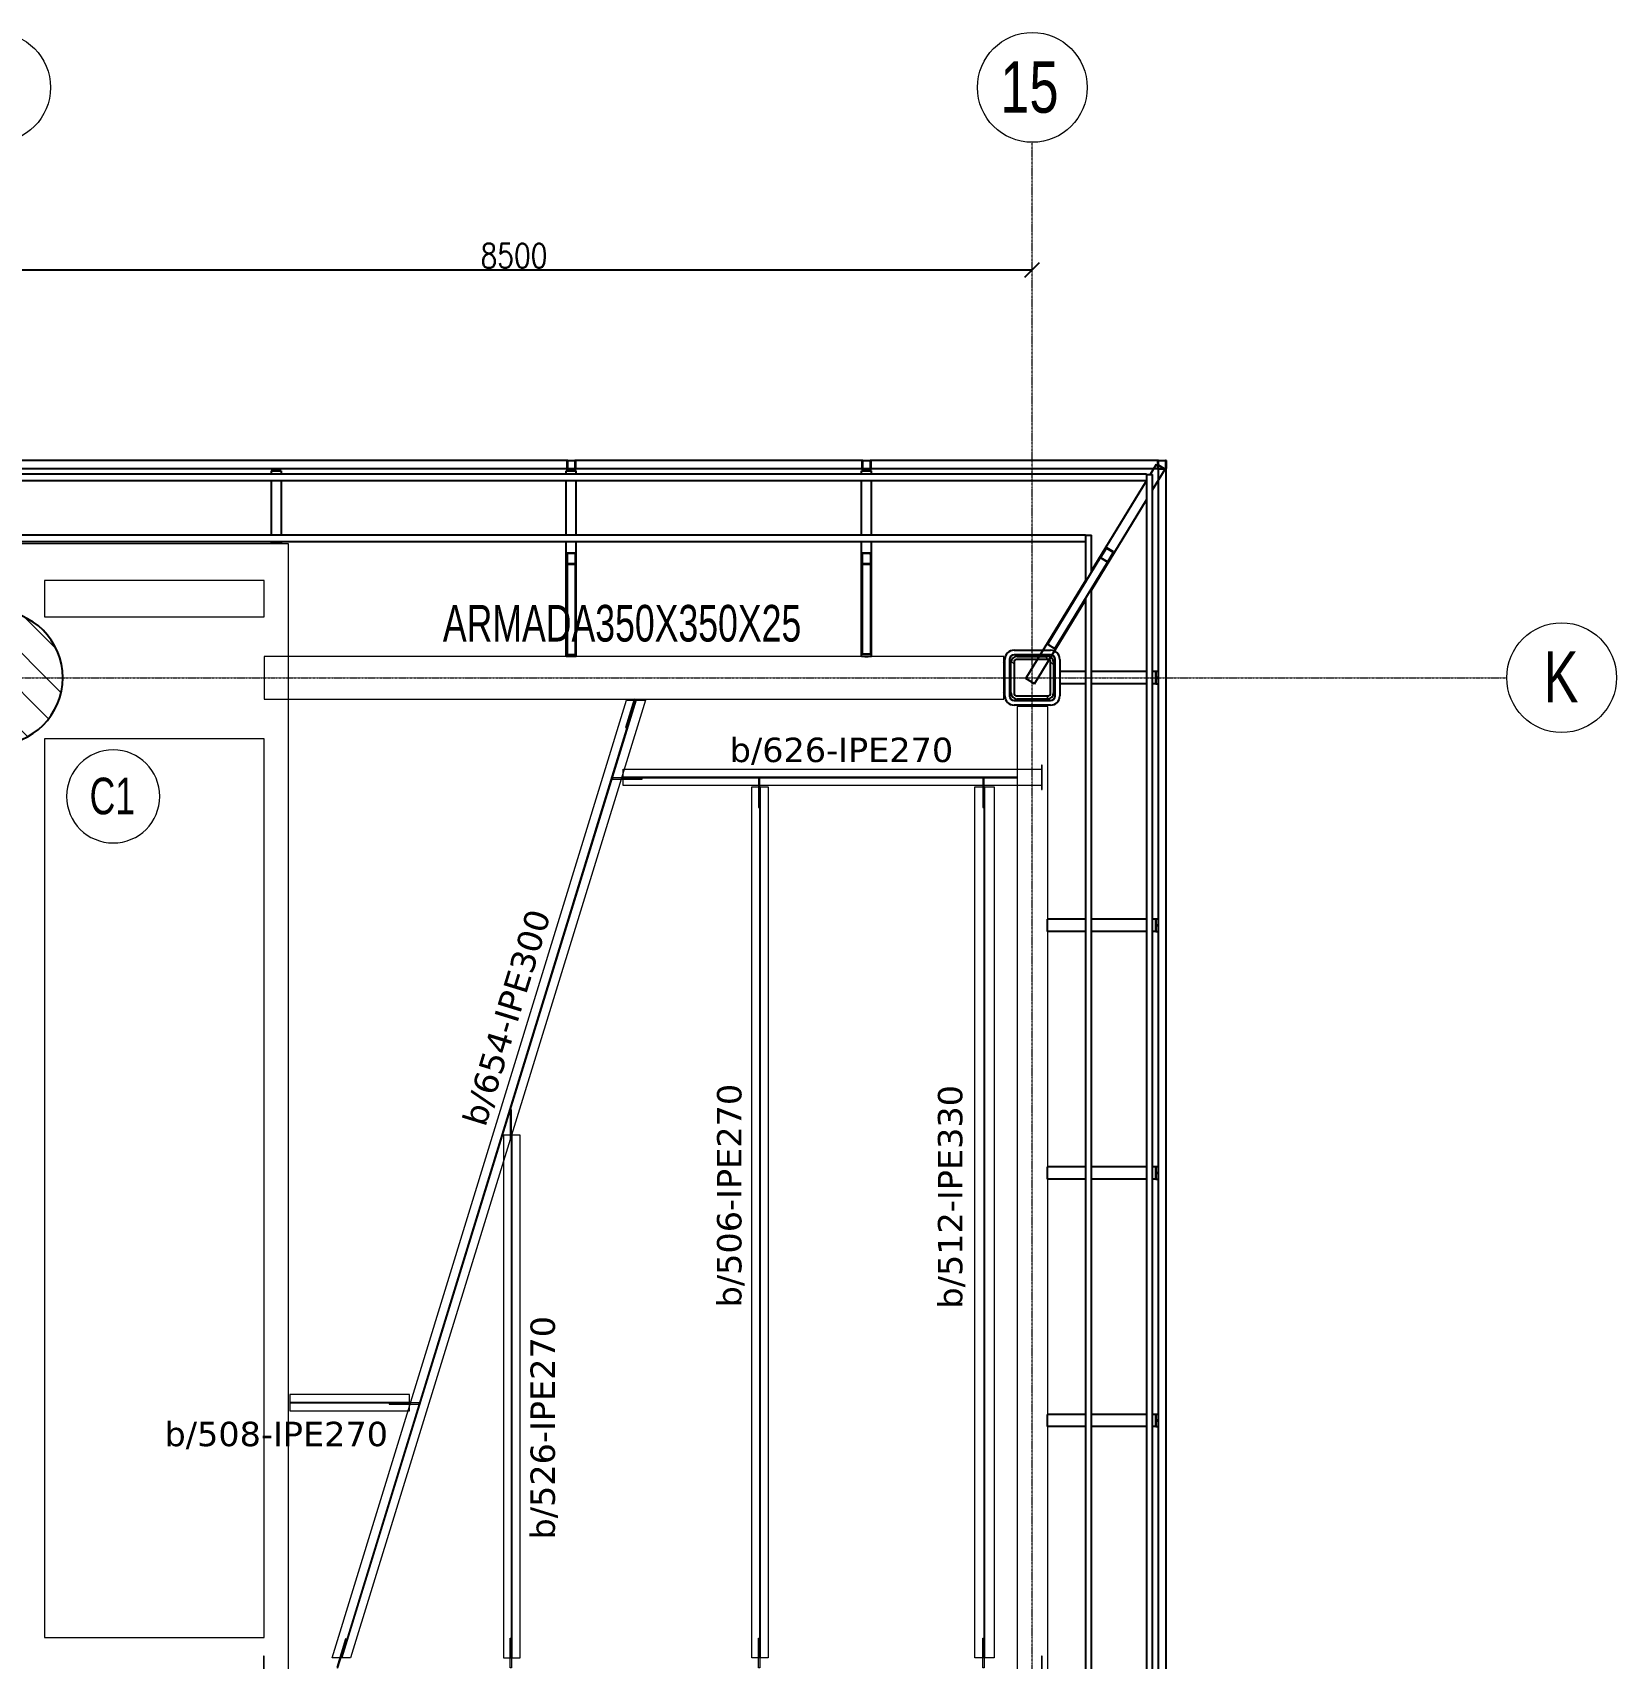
# Model space of a CAD drawing. Header units: millimetres. Extents: x -900 to 77706, y -21218 to 30789.
# Drawn here: x 64718 to 77706, y 17460 to 30789 of the extents above; entities that cross this region are included whole.
import ezdxf

# ---------------------------------------------------------------- set-up
doc = ezdxf.new("R2010")
doc.units = ezdxf.units.MM
doc.header["$LTSCALE"] = 0.9
doc.linetypes.add('Grid Line', pattern=[3.33375, 1.905, -0.47625, 0.47625, -0.47625])
for name, color, linetype, lineweight in [('0-3', 250, 'Continuous', 5), ('A_ALMA', 255, 'Continuous', 5), ('E_COLUMNAS', 1, 'Continuous', 18), ('E_COLUMNAS-1', 254, 'Continuous', 25), ('E_COLUMNAS-2', 1, 'Continuous', 9), ('E_COLUMNAS-3', 1, 'Continuous', 35), ('E_COLUMNAS-4', 1, 'Continuous', 25), ('E_EJES', 8, 'Continuous', 9), ('E_EJES-1', 8, 'Grid Line', 9), ('E_TEXTO', 3, 'Continuous', 9), ('E_VIGAS', 5, 'Continuous', 9), ('E_VIGAS-1', 5, 'Continuous', 25), ('E_VIGAS-2', 10, 'Continuous', 25), ('E_VIGAS-3', 5, 'Continuous', 25), ('P-PLATINA', 6, 'Continuous', 15), ('S-COLS-HDLN-1', 52, 'Continuous', 9), ('VIGAS_HCB', 253, 'Continuous', 15)]:
    doc.layers.add(name, color=color, linetype=linetype, lineweight=lineweight)
doc.layers.add('COTAS', color=8, linetype='Continuous')
doc.styles.add('Arial Narrow', font='', dxfattribs={"width": 0.85, "height": 0.3})
doc.styles.add('CNI_COTAS', font='romans.shx', dxfattribs={"width": 0.8})
doc.styles.add('Swis721 LtCn BT', font='swisscl.ttf', dxfattribs={"height": 0.42})
doc.styles.add('VERDANA', font='verdana.ttf')
doc.styles.get('Arial Narrow').set_extended_font_data('Arial Narrow')
doc.dimstyles.new('1.5', dxfattribs={"dimscale": 0, "dimtxt": 200, "dimasz": 120, "dimexe": 4, "dimexo": 4, "dimgap": 15, "dimtad": 1, "dimdec": 0, "dimzin": 4, "dimdsep": 46, "dimtxsty": 'CNI_COTAS', "dimblk": 'OBLIQUE', "dimcen": -0.09, "dimclrd": 256, "dimclrt": 3, "dimadec": 0, "dimazin": 0, "dimtfac": 1, "dimtdec": 0, "dimtmove": 2, "dimatfit": 0, "dimldrblk": 'OBLIQUE', "dimfxl": 0.05, "dimtolj": 1, "dimtzin": 0, "dimarcsym": 0})
pattern_1 = [(45, (0, 0), (-0.3768879, 0.3768879), []), (45, (0, 0.571), (-0.3768879, 0.3768879), [])]

# ---------------------------------------------------------------- blocks, each defined once
blk = doc.blocks.new('EST_SFM_VIGA-METALICA-SECCION-C - EST_SFM_VIGA-METALICA-UPN160-1604346-PLANTA DE PISO 12 N_E_ _48_55m')
at = {"layer": 'E_VIGAS-1'}
for p, q in [((30.11, 0.018), (-30.277, 0.018)), ((32.53, 0.018), (30.168, 0.018)), ((34.953, 0.018), (32.588, 0.018)), ((35.017, 0.018), (35.012, 0.018)), ((35.017, 0.018), (35.017, -0.047)), ((-30.272, -0.047), (30.104, -0.047)), ((30.105, -0.047), (30.172, -0.047)), ((30.173, -0.047), (32.524, -0.047)), ((32.525, -0.047), (32.592, -0.047)), ((32.593, -0.047), (34.947, -0.047)), ((34.949, -0.047), (35.015, -0.047))]:
    blk.add_line(p, q, dxfattribs=at)
blk = doc.blocks.new('EST_SFM_VIGA-METALICA-SECCION-C - EST_SFM_VIGA-METALICA-UPN100-1529792-PLANTA DE PISO 12 N_E_ _48_55m')
at = {"layer": 'E_VIGAS-2'}
for p, q in [((-13.568, -0.018), (-13.568, 0.032)), ((-13.263, 0.032), (-13.567, 0.032)), ((13.831, 0.032), (-13.129, 0.032)), ((-13.568, -0.018), (-13.181, -0.018)), ((-13.047, -0.018), (13.749, -0.018))]:
    blk.add_line(p, q, dxfattribs=at)
blk = doc.blocks.new('EST_SFM_VIGA-METALICA-SECCION-C - EST_SFM_VIGA-METALICA-UPN100-1530878-PLANTA DE PISO 12 N_E_ _48_55m')
at = {"layer": 'E_VIGAS-2'}
for p, q in [((-14.294, -0.032), (-14.294, 0.018)), ((14.54, 0.018), (-14.294, 0.018)), ((-14.294, -0.032), (-14.244, -0.032)), ((-14.243, -0.032), (14.54, -0.032))]:
    blk.add_line(p, q, dxfattribs=at)
blk = doc.blocks.new('EST_SFM_VIGA-METALICA-SECCION-C - EST_SFM_VIGA-METALICA-UPN160-1529890-PLANTA DE PISO 12 N_E_ _48_55m')
at = {"layer": 'E_VIGAS-1'}
for p, q in [((14.442, 0.018), (-14.49, 0.018)), ((-14.49, -0.047), (-14.49, 0.016)), ((-14.49, -0.047), (-14.487, -0.047)), ((-14.485, -0.047), (14.437, -0.047))]:
    blk.add_line(p, q, dxfattribs=at)
blk = doc.blocks.new('EST_SFM_VIGA-METALICA-SECCION-C - EST_SFM_VIGA-METALICA-UPN100-1526554-PLANTA DE PISO 12 N_E_ _48_55m')
at = {"layer": 'E_VIGAS-2'}
for p, q in [((34.942, 0.018), (-34.929, 0.018)), ((34.942, 0.018), (34.942, -0.032)), ((-34.929, -0.032), (34.942, -0.032))]:
    blk.add_line(p, q, dxfattribs=at)
blk = doc.blocks.new('EST_SFM_VIGA-METALICA-SECCION-C - EST_SFM_VIGA-METALICA-UPN100-1526616-PLANTA DE PISO 12 N_E_ _48_55m')
at = {"layer": 'E_VIGAS-2'}
for p, q in [((34.044, 0.032), (-34.827, 0.032)), ((34.044, 0.032), (34.044, -0.018)), ((-34.827, -0.018), (34.044, -0.018))]:
    blk.add_line(p, q, dxfattribs=at)
blk = doc.blocks.new('EST_SCM_COLUMNA-METALICA-SECCION-CUADRADA - EST_SCM_COLUMNA-TUBULAR-CUADRADA_PTEØ_70x70 e_3mm-V28-PLANTA DE PISO 12 N_E_ _48_55m')
at = {"layer": 'E_COLUMNAS-1'}
for p, q in [((-0.035, -0.029), (-0.035, 0.029)), ((-0.032, 0.029), (-0.032, -0.029)), ((-0.029, 0.035), (0.029, 0.035)), ((0.029, 0.032), (-0.029, 0.032)), ((0.032, -0.029), (0.032, 0.029)), ((0.035, 0.029), (0.035, -0.029)), ((-0.029, -0.032), (0.029, -0.032)), ((0.029, -0.035), (-0.029, -0.035))]:
    blk.add_line(p, q, dxfattribs=at)
for centre, radius, start, end in [((-0.029, 0.029), 0.006, 90, 180), ((-0.029, 0.029), 0.003, 90, 180), ((0.029, 0.029), 0.006, 0, 90), ((0.029, 0.029), 0.003, 0, 90), ((-0.029, -0.029), 0.006, 180, 270), ((-0.029, -0.029), 0.003, 180, 270), ((0.029, -0.029), 0.006, 270, 0), ((0.029, -0.029), 0.003, 270, 360)]:
    blk.add_arc(centre, radius, start, end, dxfattribs=at)
blk = doc.blocks.new('EST_SCM_COLUMNA-METALICA-SECCION-CUADRADA - EST_SCM_COLUMNA-TUBULAR-CUADRADA_PTEØ_70x70 e_3mm-V34-PLANTA DE PISO 12 N_E_ _48_55m')
at = {"layer": 'E_COLUMNAS-2'}
h = blk.add_hatch(dxfattribs=at)
h.set_pattern_fill('FP_4', color=256, style=0, pattern_type=2)
h.set_pattern_definition([(315, (-7.522, 167.908), (0.15909903, 0.15909903), [])])
h.paths.add_polyline_path([(-0.029, 0.035), (-0.033, 0.033), (-0.035, 0.029), (-0.031, 0.031)])
h.paths.add_polyline_path([(0.029, 0.035), (-0.029, 0.035), (-0.029, 0.032), (0.029, 0.032)])
h.paths.add_polyline_path([(0.029, 0.035), (0.031, 0.031), (0.035, 0.029), (0.033, 0.033)])
h.paths.add_polyline_path([(-0.035, -0.029), (-0.033, -0.033), (-0.029, -0.035), (-0.031, -0.031)])
h.paths.add_polyline_path([(-0.035, 0.029), (-0.035, -0.029), (-0.032, -0.029), (-0.032, 0.029)])
h.paths.add_polyline_path([(0.035, -0.029), (0.031, -0.031), (0.029, -0.035), (0.033, -0.033)])
h.paths.add_polyline_path([(0.032, 0.029), (0.032, -0.029), (0.035, -0.029), (0.035, 0.029)])
h.paths.add_polyline_path([(0.029, -0.032), (-0.029, -0.032), (-0.029, -0.035), (0.029, -0.035)])
at = {"layer": 'E_COLUMNAS-1'}
for p, q in [((-0.035, -0.029), (-0.035, 0.029)), ((-0.032, 0.029), (-0.032, -0.029)), ((-0.029, 0.035), (0.029, 0.035)), ((0.029, 0.032), (-0.029, 0.032)), ((0.032, -0.029), (0.032, 0.029)), ((0.035, 0.029), (0.035, -0.029)), ((-0.029, -0.032), (0.029, -0.032)), ((0.029, -0.035), (-0.029, -0.035))]:
    blk.add_line(p, q, dxfattribs=at)
for centre, radius, start, end in [((-0.029, 0.029), 0.006, 90, 180), ((-0.029, 0.029), 0.006, 90, 170), ((-0.029, 0.029), 0.003, 90, 180), ((-0.029, 0.029), 0.003, 90, 150), ((0.029, 0.029), 0.006, 0, 90), ((0.029, 0.029), 0.006, 10, 90), ((0.029, 0.029), 0.003, 0, 90), ((0.029, 0.029), 0.003, 30, 90), ((-0.029, -0.029), 0.006, 180, 270), ((-0.029, -0.029), 0.003, 180, 270), ((0.029, -0.029), 0.006, 270, 0), ((0.029, -0.029), 0.003, 270, 360)]:
    blk.add_arc(centre, radius, start, end, dxfattribs=at)
blk = doc.blocks.new('EST_SCM_COLUMNA-METALICA-SECCION-CUADRADA - EST_SCM_COLUMNA-TUBULAR-CUADRADA_PTEØ_70x70 e_3mm-V35-PLANTA DE PISO 12 N_E_ _48_55m')
at = {"layer": 'E_COLUMNAS-1'}
for p, q in [((-0.035, -0.029), (-0.035, 0.029)), ((-0.032, 0.029), (-0.032, -0.029)), ((-0.029, 0.035), (0.029, 0.035)), ((0.029, 0.032), (-0.029, 0.032)), ((0.032, -0.029), (0.032, 0.029)), ((0.035, 0.029), (0.035, -0.029)), ((-0.029, -0.032), (0.029, -0.032)), ((0.029, -0.035), (-0.029, -0.035))]:
    blk.add_line(p, q, dxfattribs=at)
for centre, radius, start, end in [((-0.029, 0.029), 0.006, 90, 180), ((-0.029, 0.029), 0.006, 90, 170), ((-0.029, 0.029), 0.003, 90, 180), ((-0.029, 0.029), 0.003, 90, 150), ((0.029, 0.029), 0.006, 0, 90), ((0.029, 0.029), 0.006, 10, 90), ((0.029, 0.029), 0.003, 0, 90), ((0.029, 0.029), 0.003, 30, 90), ((-0.029, -0.029), 0.006, 180, 270), ((-0.029, -0.029), 0.003, 180, 270), ((0.029, -0.029), 0.006, 270, 0), ((0.029, -0.029), 0.003, 270, 360)]:
    blk.add_arc(centre, radius, start, end, dxfattribs=at)
blk = doc.blocks.new('DCTIB_CNI_EST_MOD-1A-FAC_0001_rvt-2-PLANTA DE PISO 12 N_E_ _48_55m')
at = {"layer": 'E_VIGAS'}
h = blk.add_hatch(dxfattribs=at)
h.set_pattern_fill('FP_2', color=256, style=0, pattern_type=2)
h.set_pattern_definition(pattern_1)
h.paths.add_polyline_path([(-9.974, 167.094), (-9.91, 167.094), (-9.91, 167.096), (-9.974, 167.096)])
h.paths.add_polyline_path([(-9.977, 167.098), (-9.976, 167.098), (-9.977, 167.18)])
h.paths.add_polyline_path([(-9.909, 167.098), (-9.907, 167.098), (-9.909, 167.18)])
h.paths.add_polyline_path([(-9.974, 167.182), (-9.91, 167.182), (-9.91, 167.184), (-9.974, 167.184)])
h = blk.add_hatch(dxfattribs=at)
h.set_pattern_fill('FP_2', color=256, style=0, pattern_type=2)
h.set_pattern_definition(pattern_1)
h.paths.add_polyline_path([(-5.547, 167.111), (-5.545, 167.113), (-5.6, 167.146), (-5.601, 167.145)])
h.paths.add_polyline_path([(-5.498, 167.191), (-5.497, 167.193), (-5.552, 167.226), (-5.553, 167.224), (-5.499, 167.191)])
at = {"layer": 'E_COLUMNAS-1'}
for centre, radius, start, end in [((-9.971, 167.879), 0.006, 190, 270), ((-9.971, 167.879), 0.006, 190, 270), ((-9.971, 167.879), 0.003, 210, 270), ((-9.971, 167.879), 0.003, 210, 270), ((-9.913, 167.879), 0.006, 270, 350), ((-9.913, 167.879), 0.006, 270, 350), ((-9.913, 167.879), 0.003, 270, 330), ((-9.913, 167.879), 0.003, 270, 330), ((-7.551, 167.879), 0.006, 190, 270), ((-7.551, 167.879), 0.006, 190, 270), ((-7.551, 167.879), 0.003, 210, 270), ((-7.551, 167.879), 0.003, 210, 270), ((-7.493, 167.879), 0.006, 270, 350), ((-7.493, 167.879), 0.006, 270, 350), ((-7.493, 167.879), 0.003, 270, 330), ((-7.493, 167.879), 0.003, 270, 330)]:
    blk.add_arc(centre, radius, start, end, dxfattribs=at)
at = {"layer": 'E_VIGAS-1'}
for p, q in [((-12.403, 167.858), (-12.403, 167.859)), ((-12.403, 167.859), (-12.375, 167.859)), ((-12.403, 167.858), (-12.321, 167.858)), ((-12.321, 167.858), (-12.403, 167.858)), ((-12.403, 167.858), (-12.403, 167.83)), ((-12.364, 167.864), (-12.364, 167.878)), ((-12.364, 167.859), (-12.364, 167.864)), ((-12.359, 167.878), (-12.359, 167.864)), ((-12.359, 167.864), (-12.359, 167.859)), ((-12.349, 167.859), (-12.321, 167.859)), ((-12.321, 167.859), (-12.321, 167.858)), ((-12.321, 167.858), (-12.321, 167.83)), ((-9.983, 167.859), (-9.955, 167.859)), ((-9.983, 167.858), (-9.983, 167.859)), ((-9.983, 167.858), (-9.901, 167.858)), ((-9.901, 167.858), (-9.983, 167.858)), ((-9.983, 167.83), (-9.983, 167.858)), ((-9.945, 167.876), (-9.945, 167.878)), ((-9.945, 167.864), (-9.945, 167.873)), ((-9.945, 167.859), (-9.945, 167.864)), ((-9.94, 167.878), (-9.94, 167.876)), ((-9.94, 167.873), (-9.94, 167.864)), ((-9.94, 167.864), (-9.94, 167.859)), ((-9.929, 167.859), (-9.901, 167.859)), ((-9.901, 167.859), (-9.901, 167.858)), ((-9.901, 167.83), (-9.901, 167.858)), ((-7.535, 167.859), (-7.563, 167.859)), ((-7.563, 167.859), (-7.535, 167.859)), ((-7.563, 167.858), (-7.563, 167.859)), ((-7.563, 167.858), (-7.481, 167.858)), ((-7.481, 167.858), (-7.563, 167.858)), ((-7.563, 167.83), (-7.563, 167.858)), ((-7.525, 167.876), (-7.525, 167.878)), ((-7.525, 167.864), (-7.525, 167.873)), ((-7.525, 167.859), (-7.525, 167.864)), ((-7.52, 167.878), (-7.52, 167.876)), ((-7.52, 167.873), (-7.52, 167.864)), ((-7.52, 167.864), (-7.52, 167.859)), ((-7.509, 167.859), (-7.481, 167.859)), ((-7.481, 167.859), (-7.509, 167.859)), ((-7.481, 167.859), (-7.481, 167.858)), ((-7.481, 167.83), (-7.481, 167.858)), ((-5.194, 167.83), (-5.143, 167.914)), ((-5.177, 167.701), (-5.073, 167.871)), ((-5.143, 167.914), (-5.134, 167.908)), ((-5.131, 167.906), (-5.081, 167.876)), ((-5.076, 167.873), (-5.073, 167.871)), ((-12.403, 167.778), (-12.403, 167.33)), ((-12.321, 167.778), (-12.321, 167.33)), ((-9.983, 167.33), (-9.983, 167.778)), ((-9.901, 167.33), (-9.901, 167.778)), ((-7.563, 167.33), (-7.563, 167.778)), ((-7.481, 167.33), (-7.481, 167.778)), ((-5.677, 167.038), (-5.227, 167.777)), ((-5.677, 166.88), (-5.227, 167.619)), ((-12.403, 167.28), (-12.403, 167.263)), ((-12.321, 167.28), (-12.321, 167.263)), ((-9.983, 166.337), (-9.983, 167.28)), ((-9.901, 166.337), (-9.901, 167.28)), ((-7.563, 166.337), (-7.563, 167.28)), ((-7.481, 166.337), (-7.481, 167.28)), ((-12.321, 167.263), (-12.403, 167.263)), ((-9.977, 167.18), (-9.977, 167.098)), ((-9.976, 167.18), (-9.976, 167.172)), ((-9.976, 167.098), (-9.976, 167.18)), ((-9.91, 167.184), (-9.974, 167.184)), ((-9.974, 167.182), (-9.91, 167.182)), ((-9.909, 167.172), (-9.909, 167.18)), ((-9.909, 167.18), (-9.909, 167.098)), ((-9.907, 167.098), (-9.907, 167.18)), ((-7.557, 167.18), (-7.557, 167.098)), ((-7.556, 167.18), (-7.556, 167.172)), ((-7.556, 167.098), (-7.556, 167.18)), ((-7.49, 167.184), (-7.554, 167.184)), ((-7.554, 167.182), (-7.49, 167.182)), ((-7.489, 167.172), (-7.489, 167.18)), ((-7.489, 167.18), (-7.489, 167.098)), ((-7.487, 167.098), (-7.487, 167.18)), ((-5.602, 167.15), (-6.034, 166.44)), ((-5.556, 167.224), (-5.602, 167.15)), ((-5.6, 167.149), (-5.602, 167.146)), ((-5.601, 167.145), (-5.547, 167.111)), ((-5.6, 167.149), (-5.555, 167.223)), ((-5.545, 167.113), (-5.6, 167.146)), ((-5.555, 167.223), (-5.56, 167.216)), ((-5.553, 167.224), (-5.498, 167.191)), ((-5.497, 167.193), (-5.552, 167.226)), ((-5.498, 167.188), (-5.543, 167.114)), ((-5.542, 167.113), (-5.497, 167.188)), ((-5.502, 167.181), (-5.498, 167.188)), ((-9.977, 167.098), (-9.977, 166.357)), ((-9.976, 167.098), (-9.976, 167.094)), ((-9.91, 167.096), (-9.974, 167.096)), ((-9.974, 167.094), (-9.91, 167.094)), ((-9.909, 167.094), (-9.909, 167.098)), ((-9.907, 166.357), (-9.907, 167.098)), ((-7.557, 167.098), (-7.557, 166.361)), ((-7.556, 167.098), (-7.556, 167.094)), ((-7.49, 167.096), (-7.554, 167.096)), ((-7.554, 167.094), (-7.49, 167.094)), ((-7.489, 167.094), (-7.489, 167.098)), ((-7.487, 166.361), (-7.487, 167.098)), ((-5.974, 166.404), (-5.542, 167.113)), ((-5.545, 167.111), (-5.543, 167.114)), ((-6.215, 166.155), (-5.727, 166.956)), ((-6.145, 166.112), (-5.727, 166.798)), ((-9.974, 166.353), (-9.91, 166.353)), ((-7.554, 166.357), (-7.49, 166.357)), ((-6.033, 166.435), (-5.979, 166.402)), ((-9.901, 166.337), (-9.983, 166.337)), ((-7.481, 166.337), (-7.563, 166.337)), ((-7.535, 166.337), (-7.563, 166.337)), ((-7.525, 166.337), (-7.519, 166.337)), ((-7.525, 166.337), (-7.525, 166.337)), ((-7.52, 166.337), (-7.52, 166.337)), ((-7.481, 166.337), (-7.509, 166.337)), ((-5.934, 166.112), (-5.934, 166.212)), ((-5.727, 166.212), (-5.934, 166.212)), ((-5.227, 166.212), (-5.677, 166.212)), ((-5.149, 166.212), (-5.177, 166.212)), ((-5.149, 166.212), (-5.149, 166.112)), ((-5.149, 166.112), (-5.149, 166.212)), ((-5.149, 166.212), (-5.148, 166.212)), ((-5.148, 166.212), (-5.148, 166.175)), ((-5.129, 166.212), (-5.148, 166.212)), ((-6.145, 166.112), (-6.215, 166.155)), ((-5.727, 166.112), (-5.934, 166.112)), ((-5.227, 166.112), (-5.677, 166.112)), ((-5.149, 166.112), (-5.177, 166.112)), ((-5.148, 166.112), (-5.149, 166.112)), ((-5.148, 166.165), (-5.143, 166.165)), ((-5.143, 166.165), (-5.148, 166.165)), ((-5.148, 166.165), (-5.143, 166.165)), ((-5.143, 166.16), (-5.148, 166.16)), ((-5.143, 166.16), (-5.148, 166.16)), ((-5.148, 166.16), (-5.143, 166.16)), ((-5.148, 166.15), (-5.148, 166.112)), ((-5.148, 166.112), (-5.129, 166.112)), ((-5.143, 166.165), (-5.129, 166.165)), ((-5.129, 166.16), (-5.143, 166.16)), ((-6.037, 164.082), (-6.037, 164.182)), ((-5.727, 164.182), (-6.037, 164.182)), ((-5.727, 164.082), (-6.037, 164.082)), ((-5.227, 164.182), (-5.677, 164.182)), ((-5.227, 164.082), (-5.677, 164.082)), ((-5.149, 164.182), (-5.177, 164.182)), ((-5.149, 164.082), (-5.177, 164.082)), ((-5.149, 164.182), (-5.149, 164.082)), ((-5.149, 164.082), (-5.149, 164.182)), ((-5.149, 164.182), (-5.148, 164.182)), ((-5.148, 164.082), (-5.149, 164.082)), ((-5.148, 164.182), (-5.148, 164.145)), ((-5.129, 164.182), (-5.148, 164.182)), ((-5.148, 164.135), (-5.143, 164.135)), ((-5.143, 164.135), (-5.148, 164.135)), ((-5.148, 164.135), (-5.143, 164.135)), ((-5.143, 164.13), (-5.148, 164.13)), ((-5.143, 164.13), (-5.148, 164.13)), ((-5.148, 164.13), (-5.143, 164.13)), ((-5.148, 164.12), (-5.148, 164.082)), ((-5.148, 164.082), (-5.129, 164.082)), ((-5.143, 164.135), (-5.129, 164.135)), ((-5.129, 164.13), (-5.143, 164.13)), ((-6.037, 162.052), (-6.037, 162.152)), ((-5.727, 162.152), (-6.037, 162.152)), ((-5.227, 162.152), (-5.677, 162.152)), ((-5.149, 162.152), (-5.177, 162.152)), ((-5.149, 162.152), (-5.149, 162.052)), ((-5.149, 162.052), (-5.149, 162.152)), ((-5.149, 162.152), (-5.148, 162.152)), ((-5.148, 162.152), (-5.148, 162.115)), ((-5.129, 162.152), (-5.148, 162.152)), ((-5.148, 162.105), (-5.143, 162.105)), ((-5.143, 162.105), (-5.148, 162.105)), ((-5.148, 162.105), (-5.143, 162.105)), ((-5.143, 162.1), (-5.148, 162.1)), ((-5.143, 162.1), (-5.148, 162.1)), ((-5.148, 162.1), (-5.143, 162.1)), ((-5.148, 162.09), (-5.148, 162.052)), ((-5.143, 162.105), (-5.129, 162.105)), ((-5.129, 162.1), (-5.143, 162.1)), ((-5.727, 162.052), (-6.037, 162.052)), ((-5.227, 162.052), (-5.677, 162.052)), ((-5.149, 162.052), (-5.177, 162.052)), ((-5.148, 162.052), (-5.149, 162.052)), ((-5.148, 162.052), (-5.129, 162.052)), ((-6.037, 160.023), (-6.037, 160.123)), ((-5.727, 160.123), (-6.037, 160.123)), ((-5.227, 160.123), (-5.677, 160.123)), ((-5.149, 160.123), (-5.177, 160.123)), ((-5.149, 160.123), (-5.149, 160.023)), ((-5.149, 160.023), (-5.149, 160.123)), ((-5.149, 160.123), (-5.148, 160.123)), ((-5.148, 160.123), (-5.148, 160.085)), ((-5.129, 160.123), (-5.148, 160.123)), ((-5.727, 160.023), (-6.037, 160.023)), ((-5.227, 160.023), (-5.677, 160.023)), ((-5.149, 160.023), (-5.177, 160.023)), ((-5.148, 160.023), (-5.149, 160.023)), ((-5.148, 160.075), (-5.143, 160.075)), ((-5.143, 160.075), (-5.148, 160.075)), ((-5.148, 160.075), (-5.143, 160.075)), ((-5.143, 160.07), (-5.148, 160.07)), ((-5.143, 160.07), (-5.148, 160.07)), ((-5.148, 160.07), (-5.143, 160.07)), ((-5.148, 160.06), (-5.148, 160.023)), ((-5.148, 160.023), (-5.129, 160.023)), ((-5.143, 160.075), (-5.129, 160.075)), ((-5.129, 160.07), (-5.143, 160.07))]:
    blk.add_line(p, q, dxfattribs=at)
at = {"layer": 'E_VIGAS-1', "flags": 128}
for points in [[(-9.974, 167.184), (-9.975, 167.184), (-9.975, 167.184), (-9.976, 167.183), (-9.976, 167.183), (-9.977, 167.182), (-9.977, 167.181), (-9.977, 167.18)], [(-9.976, 167.18), (-9.976, 167.181), (-9.975, 167.181), (-9.975, 167.182), (-9.975, 167.182), (-9.975, 167.182), (-9.974, 167.182), (-9.974, 167.182)], [(-9.907, 167.18), (-9.907, 167.181), (-9.907, 167.182), (-9.908, 167.183), (-9.908, 167.183), (-9.909, 167.184), (-9.909, 167.184), (-9.91, 167.184)], [(-9.91, 167.182), (-9.91, 167.182), (-9.909, 167.182), (-9.909, 167.182), (-9.909, 167.182), (-9.909, 167.181), (-9.909, 167.181), (-9.909, 167.18)], [(-7.554, 167.184), (-7.555, 167.184), (-7.555, 167.184), (-7.556, 167.183), (-7.556, 167.183), (-7.557, 167.182), (-7.557, 167.181), (-7.557, 167.18)], [(-7.556, 167.18), (-7.556, 167.181), (-7.555, 167.181), (-7.555, 167.182), (-7.555, 167.182), (-7.555, 167.182), (-7.554, 167.182), (-7.554, 167.182)], [(-7.487, 167.18), (-7.487, 167.181), (-7.487, 167.182), (-7.488, 167.183), (-7.488, 167.183), (-7.489, 167.184), (-7.489, 167.184), (-7.49, 167.184)], [(-7.49, 167.182), (-7.49, 167.182), (-7.489, 167.182), (-7.489, 167.182), (-7.489, 167.182), (-7.489, 167.181), (-7.489, 167.181), (-7.489, 167.18)], [(-5.602, 167.15), (-5.602, 167.149), (-5.602, 167.148), (-5.602, 167.147), (-5.602, 167.146), (-5.602, 167.146), (-5.602, 167.145), (-5.601, 167.145)], [(-5.6, 167.146), (-5.6, 167.147), (-5.601, 167.147), (-5.601, 167.147), (-5.601, 167.148), (-5.601, 167.148), (-5.601, 167.149), (-5.6, 167.149)], [(-5.552, 167.226), (-5.552, 167.226), (-5.553, 167.226), (-5.554, 167.226), (-5.555, 167.226), (-5.555, 167.225), (-5.556, 167.225), (-5.556, 167.224)], [(-5.555, 167.223), (-5.555, 167.224), (-5.555, 167.224), (-5.554, 167.224), (-5.554, 167.224), (-5.554, 167.224), (-5.553, 167.224), (-5.553, 167.224), (-5.553, 167.224)], [(-5.498, 167.191), (-5.498, 167.191), (-5.498, 167.19), (-5.498, 167.19), (-5.498, 167.19), (-5.498, 167.189), (-5.498, 167.189), (-5.498, 167.188)], [(-5.497, 167.188), (-5.496, 167.188), (-5.496, 167.189), (-5.496, 167.19), (-5.496, 167.191), (-5.496, 167.192), (-5.497, 167.192), (-5.497, 167.193)], [(-9.977, 167.098), (-9.977, 167.097), (-9.977, 167.096), (-9.976, 167.095), (-9.976, 167.095), (-9.975, 167.094), (-9.975, 167.094), (-9.974, 167.094)], [(-9.974, 167.096), (-9.974, 167.096), (-9.975, 167.096), (-9.975, 167.096), (-9.975, 167.096), (-9.975, 167.097), (-9.976, 167.097), (-9.976, 167.098)], [(-9.91, 167.094), (-9.909, 167.094), (-9.909, 167.094), (-9.908, 167.095), (-9.908, 167.095), (-9.907, 167.096), (-9.907, 167.097), (-9.907, 167.098)], [(-9.909, 167.098), (-9.909, 167.097), (-9.909, 167.097), (-9.909, 167.096), (-9.909, 167.096), (-9.909, 167.096), (-9.91, 167.096), (-9.91, 167.096)], [(-7.557, 167.098), (-7.557, 167.097), (-7.557, 167.096), (-7.556, 167.095), (-7.556, 167.095), (-7.555, 167.094), (-7.555, 167.094), (-7.554, 167.094)], [(-7.554, 167.096), (-7.554, 167.096), (-7.555, 167.096), (-7.555, 167.096), (-7.555, 167.096), (-7.555, 167.097), (-7.556, 167.097), (-7.556, 167.098)], [(-7.49, 167.094), (-7.489, 167.094), (-7.489, 167.094), (-7.488, 167.095), (-7.488, 167.095), (-7.487, 167.096), (-7.487, 167.097), (-7.487, 167.098)], [(-7.489, 167.098), (-7.489, 167.097), (-7.489, 167.097), (-7.489, 167.096), (-7.489, 167.096), (-7.489, 167.096), (-7.49, 167.096), (-7.49, 167.096)], [(-5.547, 167.111), (-5.546, 167.111), (-5.545, 167.111), (-5.544, 167.111), (-5.544, 167.112), (-5.543, 167.112), (-5.542, 167.113), (-5.542, 167.113)], [(-5.543, 167.114), (-5.543, 167.114), (-5.544, 167.113), (-5.544, 167.113), (-5.544, 167.113), (-5.545, 167.113), (-5.545, 167.113), (-5.545, 167.113)], [(-9.977, 166.357), (-9.977, 166.356), (-9.977, 166.355), (-9.976, 166.355), (-9.976, 166.354), (-9.975, 166.354), (-9.975, 166.353), (-9.974, 166.353)], [(-9.91, 166.353), (-9.909, 166.353), (-9.909, 166.354), (-9.908, 166.354), (-9.908, 166.355), (-9.907, 166.355), (-9.907, 166.356), (-9.907, 166.357)], [(-7.557, 166.361), (-7.557, 166.36), (-7.557, 166.359), (-7.556, 166.359), (-7.556, 166.358), (-7.555, 166.358), (-7.555, 166.357), (-7.554, 166.357)], [(-7.49, 166.357), (-7.489, 166.357), (-7.489, 166.358), (-7.488, 166.358), (-7.488, 166.359), (-7.487, 166.359), (-7.487, 166.36), (-7.487, 166.361)], [(-6.034, 166.44), (-6.034, 166.44), (-6.034, 166.439), (-6.034, 166.438), (-6.034, 166.437), (-6.034, 166.436), (-6.034, 166.436), (-6.033, 166.435)], [(-5.979, 166.402), (-5.978, 166.402), (-5.977, 166.402), (-5.977, 166.402), (-5.976, 166.402), (-5.975, 166.403), (-5.974, 166.403), (-5.974, 166.404)]]:
    blk.add_lwpolyline(points, dxfattribs=at)
at = {"layer": 'E_VIGAS-1'}
for centre, start_param, end_param in [((-7.535, 166.337), 4.712389, 6.283185), ((-7.535, 166.337), 0.785398, 1.308997), ((-7.535, 166.337), 0, 0.523599), ((-7.509, 166.337), 3.141593, 4.712389), ((-7.509, 166.337), 2.617994, 3.141593), ((-7.509, 166.337), 1.832596, 2.356194)]:
    blk.add_ellipse(centre, major_axis=(0.0107, 0), ratio=0.003149, start_param=start_param, end_param=end_param, dxfattribs=at)
for points, knots in [([(-12.375, 167.859), (-12.374, 167.859), (-12.373, 167.859), (-12.37, 167.859), (-12.368, 167.86), (-12.366, 167.86), (-12.365, 167.862), (-12.364, 167.863), (-12.364, 167.864)], [0, 0, 0, 0, 0.142857, 0.285714, 0.428571, 0.571429, 0.785714, 1, 1, 1, 1]), ([(-12.364, 167.864), (-12.364, 167.863), (-12.365, 167.862), (-12.366, 167.86), (-12.368, 167.86), (-12.369, 167.859), (-12.37, 167.859), (-12.372, 167.859), (-12.374, 167.859), (-12.375, 167.859)], [0, 0, 0, 0, 0.285714, 0.428571, 0.571429, 0.678571, 0.732143, 0.785714, 1, 1, 1, 1]), ([(-12.349, 167.859), (-12.35, 167.859), (-12.351, 167.859), (-12.354, 167.859), (-12.356, 167.86), (-12.358, 167.86), (-12.359, 167.862), (-12.359, 167.863), (-12.359, 167.864)], [0, 0, 0, 0, 0.142857, 0.285714, 0.428571, 0.571429, 0.785714, 1, 1, 1, 1]), ([(-12.359, 167.864), (-12.359, 167.863), (-12.359, 167.862), (-12.357, 167.86), (-12.356, 167.86), (-12.354, 167.859), (-12.353, 167.859), (-12.352, 167.859), (-12.35, 167.859), (-12.349, 167.859)], [0, 0, 0, 0, 0.285714, 0.428571, 0.571429, 0.678571, 0.732143, 0.785714, 1, 1, 1, 1]), ([(-9.945, 167.864), (-9.945, 167.863), (-9.945, 167.862), (-9.947, 167.86), (-9.948, 167.86), (-9.95, 167.859), (-9.951, 167.859), (-9.952, 167.859), (-9.954, 167.859), (-9.955, 167.859)], [0, 0, 0, 0, 0.285714, 0.428571, 0.571429, 0.678571, 0.732143, 0.785714, 1, 1, 1, 1]), ([(-9.955, 167.859), (-9.954, 167.859), (-9.953, 167.859), (-9.95, 167.859), (-9.948, 167.86), (-9.946, 167.86), (-9.945, 167.862), (-9.945, 167.863), (-9.945, 167.864)], [0, 0, 0, 0, 0.142857, 0.285714, 0.428571, 0.571429, 0.785714, 1, 1, 1, 1]), ([(-9.94, 167.864), (-9.94, 167.863), (-9.939, 167.862), (-9.938, 167.86), (-9.936, 167.86), (-9.935, 167.859), (-9.934, 167.859), (-9.932, 167.859), (-9.93, 167.859), (-9.929, 167.859)], [0, 0, 0, 0, 0.285714, 0.428571, 0.571429, 0.678571, 0.732143, 0.785714, 1, 1, 1, 1]), ([(-9.929, 167.859), (-9.93, 167.859), (-9.931, 167.859), (-9.934, 167.859), (-9.936, 167.86), (-9.938, 167.86), (-9.939, 167.862), (-9.94, 167.863), (-9.94, 167.864)], [0, 0, 0, 0, 0.142857, 0.285714, 0.428571, 0.571429, 0.785714, 1, 1, 1, 1]), ([(-7.525, 167.864), (-7.525, 167.863), (-7.525, 167.862), (-7.527, 167.86), (-7.528, 167.86), (-7.53, 167.859), (-7.531, 167.859), (-7.532, 167.859), (-7.534, 167.859), (-7.535, 167.859)], [0, 0, 0, 0, 0.285714, 0.428571, 0.571429, 0.678571, 0.732143, 0.785714, 1, 1, 1, 1]), ([(-7.535, 167.859), (-7.534, 167.859), (-7.533, 167.859), (-7.53, 167.859), (-7.528, 167.859), (-7.526, 167.86), (-7.525, 167.862), (-7.525, 167.863), (-7.525, 167.864)], [0, 0, 0, 0, 0.142857, 0.285714, 0.428571, 0.571429, 0.785714, 1, 1, 1, 1]), ([(-7.52, 167.864), (-7.52, 167.863), (-7.519, 167.861), (-7.518, 167.86), (-7.516, 167.86), (-7.515, 167.859), (-7.514, 167.859), (-7.512, 167.859), (-7.51, 167.859), (-7.509, 167.859)], [0, 0, 0, 0, 0.285714, 0.428571, 0.571429, 0.678571, 0.732143, 0.785714, 1, 1, 1, 1]), ([(-7.509, 167.859), (-7.51, 167.859), (-7.511, 167.859), (-7.514, 167.859), (-7.516, 167.86), (-7.518, 167.86), (-7.519, 167.862), (-7.52, 167.863), (-7.52, 167.864)], [0, 0, 0, 0, 0.142857, 0.285714, 0.428571, 0.571429, 0.785714, 1, 1, 1, 1]), ([(-5.148, 166.175), (-5.148, 166.174), (-5.148, 166.173), (-5.147, 166.17), (-5.147, 166.169), (-5.146, 166.167), (-5.145, 166.165), (-5.143, 166.165), (-5.143, 166.165)], [0, 0, 0, 0, 0.142857, 0.285714, 0.428571, 0.571429, 0.785714, 1, 1, 1, 1]), ([(-5.143, 166.16), (-5.143, 166.16), (-5.144, 166.159), (-5.145, 166.159), (-5.146, 166.158), (-5.147, 166.156), (-5.147, 166.155), (-5.147, 166.154), (-5.148, 166.152), (-5.148, 166.151), (-5.148, 166.15)], [0, 0, 0, 0, 0.142857, 0.285714, 0.428571, 0.571429, 0.678571, 0.732143, 0.785714, 1, 1, 1, 1]), ([(-5.148, 164.145), (-5.148, 164.144), (-5.148, 164.143), (-5.147, 164.14), (-5.147, 164.139), (-5.146, 164.137), (-5.145, 164.136), (-5.143, 164.135), (-5.143, 164.135)], [0, 0, 0, 0, 0.142857, 0.285714, 0.428571, 0.571429, 0.785714, 1, 1, 1, 1]), ([(-5.143, 164.13), (-5.143, 164.13), (-5.144, 164.13), (-5.145, 164.129), (-5.146, 164.128), (-5.147, 164.126), (-5.147, 164.125), (-5.147, 164.124), (-5.148, 164.122), (-5.148, 164.121), (-5.148, 164.12)], [0, 0, 0, 0, 0.142857, 0.285714, 0.428571, 0.571429, 0.678571, 0.732143, 0.785714, 1, 1, 1, 1]), ([(-5.148, 162.115), (-5.148, 162.114), (-5.148, 162.113), (-5.147, 162.111), (-5.147, 162.109), (-5.146, 162.107), (-5.145, 162.106), (-5.143, 162.105), (-5.143, 162.105)], [0, 0, 0, 0, 0.142857, 0.285714, 0.428571, 0.571429, 0.785714, 1, 1, 1, 1]), ([(-5.143, 162.1), (-5.143, 162.1), (-5.144, 162.1), (-5.145, 162.099), (-5.146, 162.098), (-5.147, 162.096), (-5.147, 162.095), (-5.147, 162.094), (-5.148, 162.093), (-5.148, 162.091), (-5.148, 162.09)], [0, 0, 0, 0, 0.142857, 0.285714, 0.428571, 0.571429, 0.678571, 0.732143, 0.785714, 1, 1, 1, 1]), ([(-5.148, 160.085), (-5.148, 160.084), (-5.148, 160.083), (-5.147, 160.081), (-5.147, 160.079), (-5.146, 160.077), (-5.145, 160.076), (-5.143, 160.075), (-5.143, 160.075)], [0, 0, 0, 0, 0.142857, 0.285714, 0.428571, 0.571429, 0.785714, 1, 1, 1, 1]), ([(-5.143, 160.07), (-5.143, 160.07), (-5.144, 160.07), (-5.145, 160.069), (-5.146, 160.068), (-5.147, 160.067), (-5.147, 160.065), (-5.147, 160.064), (-5.148, 160.063), (-5.148, 160.061), (-5.148, 160.06)], [0, 0, 0, 0, 0.142857, 0.285714, 0.428571, 0.571429, 0.678571, 0.732143, 0.785714, 1, 1, 1, 1])]:
    blk.add_open_spline(points, degree=3, knots=knots, dxfattribs=at)
at = {"layer": 'E_COLUMNAS-1', "rotation": 180}
for name, p in [('EST_SCM_COLUMNA-METALICA-SECCION-CUADRADA - EST_SCM_COLUMNA-TUBULAR-CUADRADA_PTEØ_70x70 e_3mm-V35-PLANTA DE PISO 12 N_E_ _48_55m', (-9.942, 167.908)), ('EST_SCM_COLUMNA-METALICA-SECCION-CUADRADA - EST_SCM_COLUMNA-TUBULAR-CUADRADA_PTEØ_70x70 e_3mm-V34-PLANTA DE PISO 12 N_E_ _48_55m', (-7.522, 167.908)), ('EST_SCM_COLUMNA-METALICA-SECCION-CUADRADA - EST_SCM_COLUMNA-TUBULAR-CUADRADA_PTEØ_70x70 e_3mm-V28-PLANTA DE PISO 12 N_E_ _48_55m', (-5.099, 167.908))]:
    blk.add_blockref(name, p, dxfattribs=at)
at = {"layer": 'E_VIGAS-1'}
for name, p in [('EST_SFM_VIGA-METALICA-SECCION-C - EST_SFM_VIGA-METALICA-UPN160-1604346-PLANTA DE PISO 12 N_E_ _48_55m', (-40.081, 167.925)), ('EST_SFM_VIGA-METALICA-SECCION-C - EST_SFM_VIGA-METALICA-UPN100-1526554-PLANTA DE PISO 12 N_E_ _48_55m', (-40.169, 167.812)), ('EST_SFM_VIGA-METALICA-SECCION-C - EST_SFM_VIGA-METALICA-UPN100-1526616-PLANTA DE PISO 12 N_E_ _48_55m', (-39.77, 167.298))]:
    blk.add_blockref(name, p, dxfattribs=at)
for name, p, rotation in [('EST_SFM_VIGA-METALICA-SECCION-C - EST_SFM_VIGA-METALICA-UPN100-1530878-PLANTA DE PISO 12 N_E_ _48_55m', (-5.195, 153.535), 270), ('EST_SFM_VIGA-METALICA-SECCION-C - EST_SFM_VIGA-METALICA-UPN160-1529890-PLANTA DE PISO 12 N_E_ _48_55m', (-5.082, 153.388), 269.9999999999999), ('EST_SFM_VIGA-METALICA-SECCION-C - EST_SFM_VIGA-METALICA-UPN100-1529792-PLANTA DE PISO 12 N_E_ _48_55m', (-5.709, 153.763), 270.0000000000001)]:
    blk.add_blockref(name, p, dxfattribs=dict(at, rotation=rotation))
blk = doc.blocks.new('EST_SCM_COLUMNA-METALICA-SECCION-CUADRADA - EST_SCM_COLUMNA-TUBULAR-CUADRADA_ARMADA_350X350X25-2301500-PLANTA DE PISO 12 N_E_ _48_55m')
at = {"layer": 'S-COLS-HDLN-1'}
h = blk.add_hatch(dxfattribs=at)
h.set_pattern_fill('FP_16', color=256, style=0, pattern_type=2)
h.set_pattern_definition([(135, (6.162, -166.162), (-0.15909903, -0.15909903), [])])
h.paths.add_polyline_path([(-0.125, -0.175), (0.125, -0.175), (0.144, -0.171), (0.16, -0.16), (0.171, -0.144), (0.175, -0.125), (0.175, 0.125), (0.171, 0.144), (0.16, 0.16), (0.144, 0.171), (0.125, 0.175), (-0.125, 0.175), (-0.144, 0.171), (-0.16, 0.16), (-0.171, 0.144), (-0.175, 0.125), (-0.175, -0.125), (-0.171, -0.144), (-0.16, -0.16), (-0.144, -0.171)])
h.paths.add_polyline_path([(0.09, -0.15), (-0.125, -0.15), (-0.138, -0.147), (-0.147, -0.138), (-0.15, -0.125), (-0.15, 0.125), (-0.147, 0.137), (-0.138, 0.147), (-0.125, 0.15), (0.128, 0.149), (0.137, 0.147), (0.147, 0.137), (0.15, 0.125), (0.15, -0.125), (0.147, -0.138), (0.137, -0.147), (0.125, -0.15)])
at = {"layer": 'E_COLUMNAS-4'}
for p, q in [((-0.125, 0.175), (0.125, 0.175)), ((0.125, 0.15), (-0.125, 0.15)), ((-0.175, -0.125), (-0.175, 0.125)), ((-0.15, 0.125), (-0.15, -0.125)), ((0.15, -0.125), (0.15, 0.125)), ((0.175, 0.125), (0.175, -0.125)), ((-0.125, -0.15), (0.125, -0.15)), ((0.125, -0.175), (-0.125, -0.175))]:
    blk.add_line(p, q, dxfattribs=at)
for centre, radius, start, end in [((-0.125, 0.125), 0.05, 90, 180), ((-0.125, 0.125), 0.025, 90, 180), ((0.125, 0.125), 0.05, 0, 90), ((0.125, 0.125), 0.025, 360, 90), ((-0.125, -0.125), 0.05, 180, 270), ((-0.125, -0.125), 0.025, 180, 270), ((0.125, -0.125), 0.05, 270, 0), ((0.125, -0.125), 0.025, 270, 360)]:
    blk.add_arc(centre, radius, start, end, dxfattribs=at)
blk = doc.blocks.new('EST_SCM_COLUMNA-SECCION-CIRCULAR - EST_SCM_COLUMNA-CONCRETO-CIRCULAR_Ø_110cm-V49-PLANTA DE PISO 12 N_E_ _48_55m')
at = {"layer": 'E_COLUMNAS'}
h = blk.add_hatch(dxfattribs=at)
h.set_pattern_fill('FP_22', color=256, style=0, pattern_type=2)
h.set_pattern_definition([(135, (14.662, -166.162), (-0.15909903, -0.15909903), [])])
h.paths.add_polyline_path([(0.041, -0.548), (0.122, -0.536), (0.201, -0.512), (0.275, -0.476), (0.343, -0.43), (0.403, -0.374), (0.454, -0.31), (0.496, -0.239), (0.526, -0.162), (0.544, -0.082), (0.55, 0), (0.544, 0.082), (0.526, 0.162), (0.496, 0.239), (0.454, 0.31), (0.403, 0.374), (0.343, 0.43), (0.275, 0.476), (0.201, 0.512), (0.122, 0.536), (0.041, 0.548), (-0.041, 0.548), (-0.122, 0.536), (-0.201, 0.512), (-0.275, 0.476), (-0.343, 0.43), (-0.403, 0.374), (-0.454, 0.31), (-0.496, 0.239), (-0.526, 0.162), (-0.544, 0.082), (-0.55, 0), (-0.544, -0.082), (-0.526, -0.162), (-0.496, -0.239), (-0.454, -0.31), (-0.403, -0.374), (-0.343, -0.43), (-0.275, -0.476), (-0.201, -0.512), (-0.122, -0.536), (-0.041, -0.548)])
at = {"layer": 'E_COLUMNAS-4'}
for start, end in [(0, 180), (180, 0)]:
    blk.add_arc((0, 0), 0.55, start, end, dxfattribs=at)
blk = doc.blocks.new('Grid - CNI_NOMBRE EJES-372759-PLANTA DE PISO 12 N_E_ _48_55m')
at = {"layer": 'E_EJES'}
blk.add_circle((0, 0), 0.003, dxfattribs=at)
blk = doc.blocks.new('CNI_TAG COLUMNAS CONCRETO MARCA - CNI_COLUMNA CONCRETO-582370-PLANTA DE PISO 12 N_E_ _48_55m')
at = {"layer": 'E_TEXTO'}
for start, end in [(360, 180), (180, 360)]:
    blk.add_arc((0.000261, -0.000148), 0.002545, start, end, dxfattribs=at)
blk = doc.blocks.new('_Oblique')
at = {"color": 0, "linetype": 'ByBlock', "lineweight": -2}
blk.add_line((-0.5, -0.5), (0.5, 0.5), dxfattribs=at)
blk = doc.blocks.new('*D438')
at = {"layer": 'COTAS', "lineweight": -2, "transparency": 16777216}
blk.add_line((64416, 28844), (72916, 28844), dxfattribs=at)
at = {"layer": 'Defpoints', "color": 0, "transparency": 16777216}
for p in [(64416, 28844), (72916, 28844), (72916, 28844)]:
    blk.add_point(p, dxfattribs=at)
at = {"layer": 'COTAS', "lineweight": -2, "transparency": 16777216, "xscale": 120, "yscale": 120, "zscale": 120, "rotation": 180}
blk.add_blockref('_Oblique', (64416, 28844), dxfattribs=at)
at = {"layer": 'COTAS', "lineweight": -2, "transparency": 16777216, "xscale": 120, "yscale": 120, "zscale": 120}
blk.add_blockref('_Oblique', (72916, 28844), dxfattribs=at)
at = {"layer": 'COTAS', "color": 3, "transparency": 16777216, "insert": (68666, 28959), "char_height": 200, "attachment_point": 5, "style": 'CNI_COTAS'}
blk.add_mtext('\\A1;8500', dxfattribs=at)

msp = doc.modelspace()

# ---------------------------------------------------------------- linework, layer by layer
at = {"layer": 'A_ALMA'}
for p, q in [((69660.3, 25315.5), (67247.7, 17464.8)), ((69667.7, 25315.5), (67255.1, 17464.8)), ((69561, 24686), (72791.9, 24686)), ((69561, 24679.4), (72791.9, 24679.4)), ((70680.4, 17465.2), (70680.4, 24604.8)), ((70687, 17465.2), (70687, 24604.8)), ((72520, 17465.3), (72520, 24604.8)), ((72527.5, 17465.3), (72527.5, 24604.8)), ((68645.4, 17465.2), (68645.4, 21749.3)), ((68652, 17465.2), (68652, 21749.3)), ((66827.1, 19560.9), (67809, 19560.9)), ((66827.1, 19554.3), (67809, 19554.3))]:
    msp.add_line(p, q, dxfattribs=at)
at = {"layer": 'E_COLUMNAS-4'}
for p, q in [((72767, 25725), (73065, 25725)), ((72691, 25351), (72691, 25649)), ((72729, 25649), (72729, 25351)), ((73065, 25687), (72767, 25687)), ((73103, 25351), (73103, 25649)), ((73141, 25649), (73141, 25351)), ((72767, 25313), (73065, 25313)), ((73065, 25275), (72767, 25275))]:
    msp.add_line(p, q, dxfattribs=at)
for centre, radius, start, end in [((72767, 25649), 76, 90, 180), ((73065, 25649), 76, 0, 90), ((72767, 25649), 38, 90, 180), ((73065, 25649), 38, 0, 90), ((72767, 25351), 76, 180, 270), ((72767, 25351), 38, 180, 270), ((73065, 25351), 76, 270, 0), ((73065, 25351), 38, 270, 0)]:
    msp.add_arc(centre, radius, start, end, dxfattribs=at)
at = {"layer": 'E_EJES-1'}
for p, q in [((72916, -4561.2), (72916, 29888.7)), ((0, 25500), (76806, 25500))]:
    msp.add_line(p, q, dxfattribs=at)
at = {"layer": 'E_VIGAS', "color": 30, "true_color": 0xf26722}
for points in [[(11017, 26595.9), (11017, -1095.9), (66817.2, -1095.8), (66817.1, 26595.9)], [(64817.2, 26000), (66617.1, 26000), (66617.1, 26295.9), (64817.2, 26295.9)], [(72791.9, 235), (73041.9, 235), (73041.9, 25265), (72791.9, 25265)], [(64817.2, 25000), (64817.2, 17632.5), (66617.1, 17632.5), (66617.1, 25000)]]:
    msp.add_lwpolyline(points, close=True, dxfattribs=at)
at = {"layer": 'E_VIGAS-3', "flags": 128}
for points in [[(72681.7, 25621), (72681.5, 25621.8), (72681.1, 25622.5), (72680.5, 25623.2), (72679.6, 25623.8), (72678.6, 25624.3)], [(72678.6, 25375.7), (72679.6, 25376.2), (72680.5, 25376.8), (72681.1, 25377.5), (72681.5, 25378.2), (72681.7, 25379)]]:
    msp.add_lwpolyline(points, dxfattribs=at)
at = {"layer": 'P-PLATINA'}
for points in [[(69662.3, 25322), (69652.7, 25325), (69581, 25091.7), (69590.6, 25088.8)], [(69473.6, 24679.4), (69473.6, 24669.4), (69717.6, 24669.4), (69717.6, 24679.4)], [(70670.4, 24435.4), (70680.4, 24435.4), (70680.4, 24679.4), (70670.4, 24679.4)], [(72510, 24435.4), (72520, 24435.4), (72520, 24679.4), (72510, 24679.4)], [(68635.4, 21712.2), (68645.4, 21712.2), (68645.4, 21956.2), (68635.4, 21956.2)], [(67643.8, 19554.3), (67643.8, 19544.3), (67887.8, 19544.3), (67887.8, 19554.3)], [(67294.4, 17616.9), (67284.9, 17619.9), (67213.2, 17386.6), (67222.7, 17383.7)], [(68635.4, 17627.8), (68645.4, 17627.8), (68645.4, 17383.8), (68635.4, 17383.8)], [(70670.4, 17627.8), (70680.4, 17627.8), (70680.4, 17383.8), (70670.4, 17383.8)], [(72510, 17627.8), (72520, 17627.8), (72520, 17383.8), (72510, 17383.8)]]:
    msp.add_lwpolyline(points, close=True, dxfattribs=at)
at = {"layer": 'VIGAS_HCB'}
for points in [[(66617.1, 25325), (72682, 25325), (72682, 25675), (66617.1, 25675)], [(72991.9, 24615.2), (69561, 24615.2), (69561, 24750.2), (72991.9, 24750.2)], [(70616.2, 24605.2), (70751.2, 24605.2), (70751.2, 17465.2), (70616.2, 17465.2)], [(72603.8, 17465.2), (72443.8, 17465.2), (72443.8, 24604.8), (72603.8, 24604.8)], [(68581.2, 17465.2), (68716.2, 17465.2), (68716.2, 21749.3), (68581.2, 21749.3)], [(66827.1, 19490.1), (67809, 19490.1), (67809, 19625.1), (66827.1, 19625.1)], [(67329.1, 17475.2), (67329.1, 17475.2)]]:
    msp.add_lwpolyline(points, close=True, dxfattribs=at)
msp.add_lwpolyline([(69587.4, 25315.5), (69744.4, 25315.5), (67324.9, 17464.8), (67174.9, 17464.8), (69587.5, 25315.5)], dxfattribs=at)
at = {"layer": 'VIGAS_HCB', "color": 8}
for points in [[(72991.9, 24782.7), (72991.9, 24582.7), (72997.9, 24582.7), (72997.9, 24782.7)], [(66611.1, 17480.2), (66611.1, 17280.2), (66617.1, 17280.2), (66617.1, 17480.2)], [(72991.9, 17480.2), (72991.9, 17280.2), (72997.9, 17280.2), (72997.9, 17480.2)]]:
    msp.add_lwpolyline(points, close=True, dxfattribs=at)

# ---------------------------------------------------------------- block references
at = {"layer": '0-3', "xscale": 999.9999999999933, "yscale": 999.9999999999933, "zscale": 999.9999999999933}
msp.add_blockref('DCTIB_CNI_EST_MOD-1A-FAC_0001_rvt-2-PLANTA DE PISO 12 N_E_ _48_55m', (79078.1, -140662.4), dxfattribs=at)
at = {"layer": 'E_COLUMNAS-3', "xscale": 999.9999999999933, "yscale": 999.9999999999933, "zscale": 999.9999999999933}
for name, p in [('EST_SCM_COLUMNA-SECCION-CIRCULAR - EST_SCM_COLUMNA-CONCRETO-CIRCULAR_Ø_110cm-V49-PLANTA DE PISO 12 N_E_ _48_55m', (64416, 25500)), ('EST_SCM_COLUMNA-METALICA-SECCION-CUADRADA - EST_SCM_COLUMNA-TUBULAR-CUADRADA_ARMADA_350X350X25-2301500-PLANTA DE PISO 12 N_E_ _48_55m', (72916, 25500))]:
    msp.add_blockref(name, p, dxfattribs=at)
at = {"layer": 'E_EJES', "xscale": 149999.9999999989, "yscale": 149999.9999999989, "zscale": 149999.9999999989}
for p in [(64416, 30338.7), (72916, 30338.7)]:
    msp.add_blockref('Grid - CNI_NOMBRE EJES-372759-PLANTA DE PISO 12 N_E_ _48_55m', p, dxfattribs=at)
at = {"layer": 'E_EJES', "xscale": 149999.9999999989, "yscale": 149999.9999999989, "zscale": 149999.9999999989, "rotation": 269.9999999999994}
msp.add_blockref('Grid - CNI_NOMBRE EJES-372759-PLANTA DE PISO 12 N_E_ _48_55m', (77256, 25500), dxfattribs=at)
at = {"layer": 'E_TEXTO', "xscale": 149999.9999999989, "yscale": 149999.9999999989, "zscale": 149999.9999999989}
msp.add_blockref('CNI_TAG COLUMNAS CONCRETO MARCA - CNI_COLUMNA CONCRETO-582370-PLANTA DE PISO 12 N_E_ _48_55m', (65340.3, 24549), dxfattribs=at)

# ---------------------------------------------------------------- texts
at = {"layer": 'E_EJES', "char_height": 420, "attachment_point": 1, "style": 'Swis721 LtCn BT'}
for s, insert, width in [('15', (72652.5, 30551.3), 625.316), ('K', (77108.1, 25716.7), 336.709)]:
    msp.add_mtext(s, dxfattribs=dict(at, insert=insert, width=width))
at = {"layer": 'E_TEXTO', "attachment_point": 1}
for s, insert, char_height, width, style in [('ARMADA350X350X25', (68083, 26096.5), 300, 3669.524, 'Arial Narrow'), ('C1', (65186.1, 24680.2), 300, 459.968, 'Arial Narrow'), ('b/508-IPE270', (65800.3, 19400.4), 200, 1206.139, 'VERDANA')]:
    msp.add_mtext(s, dxfattribs=dict(at, insert=insert, char_height=char_height, width=width, style=style))
at = {"layer": 'E_TEXTO', "char_height": 200, "width": 1206.139, "attachment_point": 1, "style": 'VERDANA'}
for s, insert, rotation in [('b/626-IPE270', (70434.7, 25008.4), 0.0001), ('b/654-IPE300', (68239.2, 21868.4), 72.91725), ('b/506-IPE270', (70330.8, 20338.2), 90), ('b/512-IPE330', (72142, 20328.3), 90), ('b/526-IPE270', (68801.3, 18435.1), 90)]:
    msp.add_mtext(s, dxfattribs=dict(at, insert=insert, rotation=rotation))

# ---------------------------------------------------------------- dimensions: what is measured, and where the dimension line sits
at = {"layer": 'COTAS'}
dim = msp.add_linear_dim(base=(72916, 28844.4), p1=(64416, 28844.4), p2=(72916, 28844.4), dimstyle='1.5', override={"dimscale": 1}, dxfattribs=at)
dim.commit()
dim.dimension.update_dxf_attribs({"geometry": '*D438', "text_midpoint": (68666, 28959.4)})

doc.saveas('drawing.dxf')
